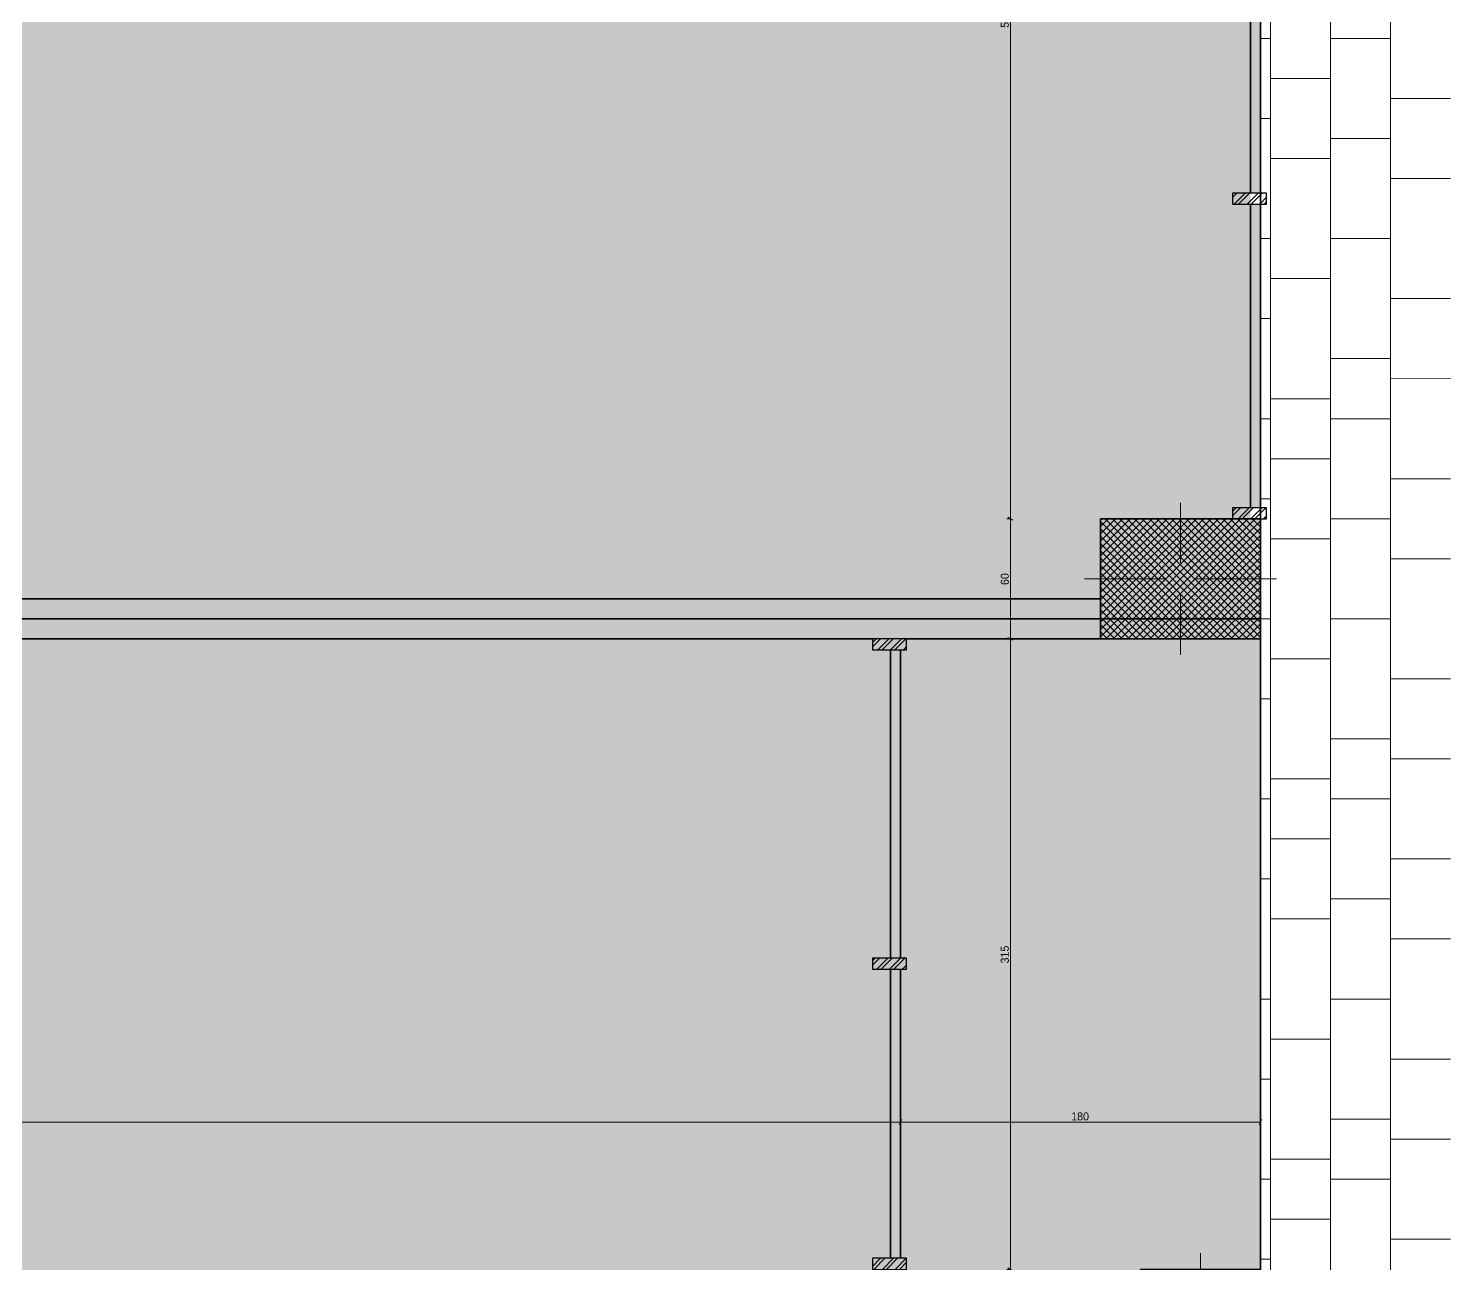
# Model space of a CAD drawing. Header units: millimetres. Extents: x -1912 to 88153, y -54123 to 4469.
# Drawn here: x 66990 to 74100, y -9322 to -3150 of the extents above; entities that cross this region are included whole.
import ezdxf

# ---------------------------------------------------------------- set-up
doc = ezdxf.new("R2010")
doc.units = ezdxf.units.MM
doc.header["$MEASUREMENT"] = 0
for name, color, linetype in [('A - Alumil', 7, 'Continuous'), ('A - Dimensionimi', 7, 'Continuous'), ('A - Muret', 7, 'Continuous'), ('A - Pllaka meskatit', 7, 'Continuous'), ('A - Pllaka Perdhes', 7, 'Continuous'), ('A - Shtyllat', 7, 'Continuous')]:
    doc.layers.add(name, color=color, linetype=linetype)
for name, color, linetype, lineweight, true_color in [('A - Alumil_Pen_No__102', 7, 'Continuous', 13, 0xcccccc), ('A - Fill Zone_Pen_No__102', 7, 'Continuous', 13, 0xcccccc), ('A - Fill Zone_Pen_No__28', 7, 'Continuous', 35, 0xa80f02), ('A - Fill Zone_Pen_No__83', 7, 'Continuous', 13, 0xff9955), ('A - Muret_Pen_No__102', 7, 'Continuous', 13, 0xcccccc)]:
    doc.layers.add(name, color=color, linetype=linetype, lineweight=lineweight, true_color=true_color)
for name, color, linetype, lineweight in [('A - Alumil_Pen_No__42', 8, 'Continuous', 25), ('A - Dimensionimi_Pen_No__1', 7, 'Continuous', 13), ('A - Muret_Pen_No__7', 7, 'Continuous', 35), ('A - Perdhesa Polyine_Pen_No__6', 5, 'Continuous', 35), ('A - Pllaka meskatit_Pen_No__42', 8, 'Continuous', 25), ('A - Pllaka Perdhes_Pen_No__42', 8, 'Continuous', 25), ('A - Shtyllat_Pen_No__1', 7, 'Continuous', 13), ('A - Shtyllat_Pen_No__7', 7, 'Continuous', 35)]:
    doc.layers.add(name, color=color, linetype=linetype, lineweight=lineweight)
doc.styles.add('GENERATED_STYLE_1', font='GOTHIC.TTF')
doc.dimstyles.new('GENERATED_STYLE__4', dxfattribs={"dimtxt": 40, "dimasz": 19, "dimexe": 0.18, "dimexo": 0.0625, "dimgap": 0, "dimtad": 1, "dimtih": 1, "dimtoh": 1, "dimdec": 0, "dimlfac": 0.1, "dimzin": 0, "dimdsep": 46, "dimtxsty": 'GENERATED_STYLE_1', "dimblk": 'ARROWHEAD_2', "dimblk1": 'ARROWHEAD_2', "dimblk2": 'ARROWHEAD_2', "dimcen": 0.09, "dimse1": 1, "dimse2": 1, "dimclrd": 7, "dimclre": 7, "dimclrt": 7, "dimadec": 0, "dimazin": 0, "dimtfac": 1, "dimtdec": 4, "dimtmove": 0, "dimatfit": 3, "dimfxl": 0, "dimtolj": 1, "dimtzin": 0, "dimarcsym": 0})
doc.dimstyles.new('GENERATED_STYLE__5', dxfattribs={"dimtxt": 40, "dimasz": 19, "dimexe": 0.18, "dimexo": 0.0625, "dimgap": 0, "dimtad": 1, "dimdec": 0, "dimlfac": 0.1, "dimzin": 0, "dimdsep": 46, "dimtxsty": 'GENERATED_STYLE_1', "dimblk": 'ARROWHEAD_2', "dimblk1": 'ARROWHEAD_2', "dimblk2": 'ARROWHEAD_2', "dimcen": 0.09, "dimse1": 1, "dimse2": 1, "dimclrd": 7, "dimclre": 7, "dimclrt": 7, "dimadec": 0, "dimazin": 0, "dimtfac": 1, "dimtdec": 4, "dimtmove": 0, "dimatfit": 3, "dimfxl": 0, "dimtolj": 1, "dimtzin": 0, "dimarcsym": 0})
pattern_1 = [(45, (0, 0), (-31.819805, 31.819805), []), (45, (-10.607, 10.607), (-31.819805, 31.819805), [])]
pattern_2 = [(45, (0, 0), (-18.384776, 18.384776), []), (135, (0, 0), (18.384776, 18.384776), [])]

# ---------------------------------------------------------------- blocks, each defined once
blk = doc.blocks.new('*X2')
at = {"layer": 'A - Fill Zone_Pen_No__102', "color": 254, "linetype": 'Continuous', "lineweight": 13, "true_color": 0xcccccc}
for p, q in [((73200, -3200), (73200, -1299.9)), ((73500, -3200), (73500, -1299.8)), ((73800, -3200), (73800, -1299.8)), ((73150.1, -3200), (73200, -3200)), ((73200, -5100), (73200, -3199.9)), ((73500, -5100), (73500, -3199.8)), ((73500, -3200), (73800, -3200)), ((73800, -5100), (73800, -3199.8)), ((73500, -3400), (73200, -3400)), ((73800, -3500), (74100, -3499.9)), ((73150.1, -3600), (73200, -3600)), ((73500, -3700), (73800, -3700)), ((73200, -3800), (73500, -3800)), ((73800, -3900), (74100, -3899.9)), ((73150.1, -4200), (73200, -4200)), ((73500, -4200), (73800, -4200)), ((73200, -4400), (73500, -4400)), ((73800, -4500), (74100, -4499.9)), ((73150.1, -4600), (73200, -4600)), ((73500, -4800), (73800, -4800)), ((73800, -4900), (74100, -4899.9)), ((73200, -5000), (73500, -5000)), ((73150.1, -5100), (73200, -5100)), ((73200, -7000), (73200, -5099.9)), ((73500, -7000), (73500, -5099.8)), ((73500, -5100), (73800, -5100)), ((73800, -7000), (73800, -5099.8)), ((73500, -5300), (73200, -5300)), ((73800, -5400), (74100, -5399.9)), ((73150.1, -5500), (73200, -5500)), ((73500, -5600), (73800, -5600)), ((73200, -5700), (73500, -5700)), ((73800, -5800), (74100, -5799.9)), ((73150.1, -6100), (73200, -6100)), ((73500, -6100), (73800, -6100)), ((73200, -6300), (73500, -6300)), ((73800, -6400), (74100, -6399.9)), ((73150.1, -6500), (73200, -6500)), ((73500, -6700), (73800, -6700)), ((73800, -6800), (74100, -6799.9)), ((73200, -6900), (73500, -6900)), ((73150, -7000), (73200, -7000)), ((73200, -8900), (73200, -6999.9)), ((73500, -8900), (73500, -6999.8)), ((73500, -7000), (73800, -7000)), ((73800, -8900), (73800, -6999.8)), ((73500, -7200), (73200, -7200)), ((73800, -7300), (74100, -7299.9)), ((73150, -7400), (73200, -7400)), ((73500, -7500), (73800, -7500)), ((73200, -7600), (73500, -7600)), ((73800, -7700), (74100, -7699.9)), ((73150, -8000), (73200, -8000)), ((73500, -8000), (73800, -8000)), ((73200, -8200), (73500, -8200)), ((73800, -8300), (74100, -8299.9)), ((73150, -8400), (73200, -8400)), ((73500, -8600), (73800, -8600)), ((73800, -8700), (74100, -8699.9)), ((73200, -8800), (73500, -8800)), ((73150, -8900), (73200, -8900)), ((73200, -10800), (73200, -8899.9)), ((73500, -10800), (73500, -8899.8)), ((73500, -8900), (73800, -8900)), ((73800, -10800), (73800, -8899.8)), ((73500, -9100), (73200, -9100)), ((73800, -9200), (74100, -9199.9)), ((73150, -9300), (73200, -9300))]:
    blk.add_line(p, q, dxfattribs=at)
blk = doc.blocks.new('Fill_1', base_point=(0, 0))
at = {"layer": 'A - Fill Zone_Pen_No__28', "color": 14, "linetype": 'Continuous', "lineweight": 35, "true_color": 0xa80f02, "flags": 128}
blk.add_lwpolyline([(72266.7, -15184), (73150, -14957.6), (73150.1, 2250.4), (83616.7, 2250.4), (83662.4, -22021.3), (85534.6, -32904.2), (76640, -34803.9)], close=True, dxfattribs=at)
at = {"layer": 'A - Fill Zone_Pen_No__102', "color": 254, "linetype": 'Continuous', "lineweight": 13, "true_color": 0xcccccc}
blk.add_blockref('*X2', (0, 0), dxfattribs=at)
blk = doc.blocks.new('Slab_1', base_point=(52250, 0))
at = {"layer": 'A - Pllaka Perdhes_Pen_No__42', "color": 8, "linetype": 'Continuous', "lineweight": 25, "flags": 128}
blk.add_lwpolyline([(52250, 0), (52250, -19000.8), (55508, -33520.5), (75434.2, -29049.3), (72314.3, -15145.1), (73150, -14957.6), (73150, 0)], close=True, dxfattribs=at)
blk = doc.blocks.new('Slab_38', base_point=(83615.8, 2742.2))
at = {"layer": 'A - Pllaka meskatit_Pen_No__42', "color": 8, "linetype": 'Continuous', "lineweight": 25, "flags": 128}
blk.add_lwpolyline([(83615.8, 2742.2), (73150.1, 2742.2), (73150.1, 2250.4), (73150.1, -18920.3), (76923.8, -35738.2), (85719.2, -33784.4), (83662.9, -22026)], close=True, dxfattribs=at)
blk = doc.blocks.new('Wall_9', base_point=(73150, -600))
at = {"layer": 'A - Muret_Pen_No__102', "linetype": 'Continuous', "lineweight": 0, "true_color": 0xcbd9e5}
for points in [[(73100, -2300), (73150, -2300), (73150, -655), (73100, -655)], [(73100, -2355), (73100, -3972.5), (73150, -3972.5), (73150, -2355)], [(73100, -4027.5), (73100, -5545), (73150, -5545), (73150, -4027.5)]]:
    blk.add_hatch(color=254, dxfattribs=at).paths.add_polyline_path(points)
at = {"layer": 'A - Muret_Pen_No__7', "color": 7, "linetype": 'Continuous', "lineweight": 35, "flags": 128}
for points in [[(73100, -655), (73100, -2300)], [(73150, -2300), (73150, -655)], [(73100, -2355), (73100, -3972.5)], [(73150, -3972.5), (73150, -2355)], [(73100, -4027.5), (73100, -5545)], [(73150, -5545), (73150, -4027.5)]]:
    blk.add_lwpolyline(points, dxfattribs=at)
blk = doc.blocks.new('Wall_10', base_point=(71350, -6200))
at = {"layer": 'A - Muret_Pen_No__102', "linetype": 'Continuous', "lineweight": 0, "true_color": 0xcbd9e5}
for points in [[(71300, -7795.8), (71350, -7795.8), (71350, -6255), (71300, -6255)], [(71300, -7850.8), (71300, -9295.8), (71350, -9295.8), (71350, -7850.8)]]:
    blk.add_hatch(color=254, dxfattribs=at).paths.add_polyline_path(points)
at = {"layer": 'A - Muret_Pen_No__7', "color": 7, "linetype": 'Continuous', "lineweight": 35, "flags": 128}
for points in [[(71300, -6255), (71300, -7795.8)], [(71350, -7795.8), (71350, -6255)], [(71300, -7850.8), (71300, -9295.8)], [(71350, -9295.8), (71350, -7850.8)]]:
    blk.add_lwpolyline(points, dxfattribs=at)
blk = doc.blocks.new('Wall_54', base_point=(72350, -6200))
at = {"layer": 'A - Muret_Pen_No__102', "linetype": 'Continuous', "lineweight": 0, "true_color": 0xcccccc}
blk.add_hatch(color=254, dxfattribs=at).paths.add_polyline_path([(72350, -6000), (66750, -6000), (66750, -6200), (72350, -6200)])
at = {"layer": 'A - Muret_Pen_No__7', "color": 7, "linetype": 'Continuous', "lineweight": 35, "flags": 128}
for points in [[(72350, -6000), (66750, -6000)], [(66750, -6200), (71210, -6200)], [(71380, -6200), (72350, -6200)]]:
    blk.add_lwpolyline(points, dxfattribs=at)
blk = doc.blocks.new('Column_13', base_point=(73095, -5572.5))
at = {"layer": 'A - Alumil_Pen_No__102', "linetype": 'Continuous', "lineweight": 13, "true_color": 0xcccccc}
h = blk.add_hatch(dxfattribs=at)
h.set_pattern_fill('Steel', color=254, style=0, pattern_type=2)
h.set_pattern_definition(pattern_1)
h.paths.add_polyline_path([(73010, -5545), (73010, -5600), (73180, -5600), (73180, -5545)])
at = {"layer": 'A - Alumil_Pen_No__42', "color": 8, "linetype": 'Continuous', "lineweight": 25, "flags": 128}
blk.add_lwpolyline([(73010, -5545), (73010, -5600), (73180, -5600), (73180, -5545)], close=True, dxfattribs=at)
blk = doc.blocks.new('Column_14', base_point=(73095, -4000))
at = {"layer": 'A - Alumil_Pen_No__102', "linetype": 'Continuous', "lineweight": 13, "true_color": 0xcccccc}
h = blk.add_hatch(dxfattribs=at)
h.set_pattern_fill('Steel', color=254, style=0, pattern_type=2)
h.set_pattern_definition(pattern_1)
h.paths.add_polyline_path([(73010, -3972.5), (73010, -4027.5), (73180, -4027.5), (73180, -3972.5)])
at = {"layer": 'A - Alumil_Pen_No__42', "color": 8, "linetype": 'Continuous', "lineweight": 25, "flags": 128}
blk.add_lwpolyline([(73010, -3972.5), (73010, -4027.5), (73180, -4027.5), (73180, -3972.5)], close=True, dxfattribs=at)
blk = doc.blocks.new('Column_16', base_point=(71295, -6227.5))
at = {"layer": 'A - Alumil_Pen_No__102', "linetype": 'Continuous', "lineweight": 13, "true_color": 0xcccccc}
h = blk.add_hatch(dxfattribs=at)
h.set_pattern_fill('Steel', color=254, style=0, pattern_type=2)
h.set_pattern_definition(pattern_1)
h.paths.add_polyline_path([(71210, -6200), (71210, -6255), (71380, -6255), (71380, -6200)])
at = {"layer": 'A - Alumil_Pen_No__42', "color": 8, "linetype": 'Continuous', "lineweight": 25, "flags": 128}
blk.add_lwpolyline([(71210, -6200), (71210, -6255), (71380, -6255), (71380, -6200)], close=True, dxfattribs=at)
blk = doc.blocks.new('Column_17', base_point=(71295, -9323.3))
at = {"layer": 'A - Alumil_Pen_No__102', "linetype": 'Continuous', "lineweight": 13, "true_color": 0xcccccc}
h = blk.add_hatch(dxfattribs=at)
h.set_pattern_fill('Steel', color=254, style=0, pattern_type=2)
h.set_pattern_definition(pattern_1)
h.paths.add_polyline_path([(71210, -9295.8), (71210, -9350.8), (71380, -9350.8), (71380, -9295.8)])
at = {"layer": 'A - Alumil_Pen_No__42', "color": 8, "linetype": 'Continuous', "lineweight": 25, "flags": 128}
blk.add_lwpolyline([(71210, -9295.8), (71210, -9350.8), (71380, -9350.8), (71380, -9295.8)], close=True, dxfattribs=at)
blk = doc.blocks.new('Column_18', base_point=(71295, -7823.3))
at = {"layer": 'A - Alumil_Pen_No__102', "linetype": 'Continuous', "lineweight": 13, "true_color": 0xcccccc}
h = blk.add_hatch(dxfattribs=at)
h.set_pattern_fill('Steel', color=254, style=0, pattern_type=2)
h.set_pattern_definition(pattern_1)
h.paths.add_polyline_path([(71210, -7795.8), (71210, -7850.8), (71380, -7850.8), (71380, -7795.8)])
at = {"layer": 'A - Alumil_Pen_No__42', "color": 8, "linetype": 'Continuous', "lineweight": 25, "flags": 128}
blk.add_lwpolyline([(71210, -7795.8), (71210, -7850.8), (71380, -7850.8), (71380, -7795.8)], close=True, dxfattribs=at)
blk = doc.blocks.new('*D370')
at = {"layer": 'A - Dimensionimi_Pen_No__1', "color": 7, "linetype": 'Continuous', "lineweight": 13}
for p, q in [((71899.8, 0), (71899.8, -600)), ((71881.1, -600), (71899.8, -600)), ((71912.3, -607.2), (71887.3, -592.8)), ((71899.8, -600), (71899.8, -5600)), ((71881.1, -5600), (71899.8, -5600)), ((71912.3, -5607.2), (71887.3, -5592.8))]:
    blk.add_line(p, q, dxfattribs=at)
at = {"layer": 'A - Dimensionimi_Pen_No__1', "color": 7, "lineweight": 13, "insert": (71891.8, -3146.9), "char_height": 40, "attachment_point": 7, "rotation": 90, "style": 'GENERATED_STYLE_1'}
blk.add_mtext('\\A1;{\\pql;\\fCentury Gothic|b0|i0|c0|p0;\\W1.000000;500}', dxfattribs=at)
blk = doc.blocks.new('ARROWHEAD_2')
at = {"color": 0, "linetype": 'Continuous', "lineweight": 0}
for p, q in [((0, 0), (-1, 0)), ((-0.38, -0.66), (0.38, 0.66))]:
    blk.add_line(p, q, dxfattribs=at)
blk = doc.blocks.new('*D371')
at = {"layer": 'A - Dimensionimi_Pen_No__1', "color": 7, "linetype": 'Continuous', "lineweight": 13}
for p, q in [((71881.1, -5600), (71899.8, -5600)), ((71912.3, -5607.2), (71887.3, -5592.8)), ((71899.8, -5600), (71899.8, -6200)), ((71881.1, -6200), (71899.8, -6200)), ((71912.3, -6207.2), (71887.3, -6192.8))]:
    blk.add_line(p, q, dxfattribs=at)
at = {"layer": 'A - Dimensionimi_Pen_No__1', "color": 7, "lineweight": 13, "insert": (71891.8, -5931.3), "char_height": 40, "attachment_point": 7, "rotation": 90, "style": 'GENERATED_STYLE_1'}
blk.add_mtext('\\A1;{\\pql;\\fCentury Gothic|b0|i0|c0|p0;\\W1.000000;60}', dxfattribs=at)
blk = doc.blocks.new('*D372')
at = {"layer": 'A - Dimensionimi_Pen_No__1', "color": 7, "linetype": 'Continuous', "lineweight": 13}
for p, q in [((71881.1, -6200), (71899.8, -6200)), ((71912.3, -6207.2), (71887.3, -6192.8)), ((71899.8, -6200), (71899.8, -9350.8)), ((71881.1, -9350.8), (71899.8, -9350.8)), ((71912.3, -9358.1), (71887.3, -9343.6))]:
    blk.add_line(p, q, dxfattribs=at)
at = {"layer": 'A - Dimensionimi_Pen_No__1', "color": 7, "lineweight": 13, "insert": (71891.8, -7822.4), "char_height": 40, "attachment_point": 7, "rotation": 90, "style": 'GENERATED_STYLE_1'}
blk.add_mtext('\\A1;{\\pql;\\fCentury Gothic|b0|i0|c0|p0;\\W1.000000;315}', dxfattribs=at)
blk = doc.blocks.new('*D427')
at = {"layer": 'A - Dimensionimi_Pen_No__1', "color": 7, "linetype": 'Continuous', "lineweight": 13}
for p, q in [((55607.2, -8602.6), (55592.8, -8627.6)), ((71357.2, -8602.6), (71342.8, -8627.6)), ((71350, -8615.1), (71350, -8596.3)), ((55600, -8615.1), (71350, -8615.1)), ((55600, -8633.8), (55600, -8615.1))]:
    blk.add_line(p, q, dxfattribs=at)
at = {"layer": 'A - Dimensionimi_Pen_No__1', "color": 7, "lineweight": 13, "insert": (63404.6, -8607.1), "char_height": 40, "attachment_point": 7, "style": 'GENERATED_STYLE_1'}
blk.add_mtext('\\A1;{\\pql;\\fCentury Gothic|b0|i0|c0|p0;\\W1.000000;1,575}', dxfattribs=at)
blk = doc.blocks.new('*D428')
at = {"layer": 'A - Dimensionimi_Pen_No__1', "color": 7, "linetype": 'Continuous', "lineweight": 13}
for p, q in [((71357.2, -8602.6), (71342.8, -8627.6)), ((71350, -8615.1), (71350, -8596.3)), ((73142.8, -8627.6), (73157.2, -8602.6)), ((71350, -8615.1), (73150, -8615.1)), ((73150, -8633.8), (73150, -8615.1))]:
    blk.add_line(p, q, dxfattribs=at)
at = {"layer": 'A - Dimensionimi_Pen_No__1', "color": 7, "lineweight": 13, "insert": (72203.1, -8607.1), "char_height": 40, "attachment_point": 7, "style": 'GENERATED_STYLE_1'}
blk.add_mtext('\\A1;{\\pql;\\fCentury Gothic|b0|i0|c0|p0;\\W1.000000;180}', dxfattribs=at)
blk = doc.blocks.new('Column_81', base_point=(72850, -9750.8))
at = {"layer": 'A - Shtyllat', "linetype": 'Continuous', "lineweight": 0, "true_color": 0x000000}
h = blk.add_hatch(dxfattribs=at)
h.set_pattern_fill('Concrete_Block', color=18, style=0, pattern_type=2)
h.set_pattern_definition(pattern_2)
h.paths.add_polyline_path([(73150, -9350.8), (72550, -9350.8), (72550, -10150.8), (73150, -10150.8)])
at = {"layer": 'A - Shtyllat_Pen_No__1', "color": 7, "linetype": 'Continuous', "lineweight": 13}
for p, q in [((72850, -9670.8), (72850, -9270.8)), ((72770, -9750.8), (72470, -9750.8)), ((72930, -9750.8), (73230, -9750.8)), ((72850, -9830.8), (72850, -10230.8))]:
    blk.add_line(p, q, dxfattribs=at)
blk.add_point((72850, -9750.8), dxfattribs=at)
at = {"layer": 'A - Shtyllat_Pen_No__7', "color": 7, "linetype": 'Continuous', "lineweight": 35, "flags": 128}
blk.add_lwpolyline([(73150, -9350.8), (72550, -9350.8), (72550, -10150.8), (73150, -10150.8)], close=True, dxfattribs=at)
blk = doc.blocks.new('Column_85', base_point=(72750, -5900))
at = {"layer": 'A - Shtyllat', "linetype": 'Continuous', "lineweight": 0, "true_color": 0x000000}
h = blk.add_hatch(dxfattribs=at)
h.set_pattern_fill('Concrete_Block', color=18, style=0, pattern_type=2)
h.set_pattern_definition(pattern_2)
h.paths.add_polyline_path([(72350, -5600), (72350, -6200), (73150, -6200), (73150, -5600)])
at = {"layer": 'A - Shtyllat_Pen_No__1', "color": 7, "linetype": 'Continuous', "lineweight": 13}
for p, q in [((72750, -5820), (72750, -5520)), ((72670, -5900), (72270, -5900)), ((72830, -5900), (73230, -5900)), ((72750, -5980), (72750, -6280))]:
    blk.add_line(p, q, dxfattribs=at)
blk.add_point((72750, -5900), dxfattribs=at)
at = {"layer": 'A - Shtyllat_Pen_No__7', "color": 7, "linetype": 'Continuous', "lineweight": 35, "flags": 128}
blk.add_lwpolyline([(72350, -5600), (72350, -6200), (73150, -6200), (73150, -5600)], close=True, dxfattribs=at)

msp = doc.modelspace()

# ---------------------------------------------------------------- hatches: boundary and pattern name
at = {"layer": 'A - Fill Zone_Pen_No__83', "linetype": 'Continuous', "lineweight": 0, "true_color": 0xfff4ee}
msp.add_hatch(color=7, dxfattribs=at).paths.add_polyline_path([(52250, -6100), (73150, -6100), (73150, -5600), (73100, -5600), (73100, -600), (73150, -600), (73150, 0), (52250, 0)])
at = {"layer": 'A - Fill Zone_Pen_No__83', "linetype": 'Continuous', "lineweight": 0, "true_color": 0x190f08}
msp.add_hatch(color=28, dxfattribs=at).paths.add_polyline_path([(58799.6, -11535.1), (58799.6, -9475.8), (73150, -9475.8), (73150, -6100), (52250, -6100), (52250, -12290.3), (55724.8, -12290.3), (55724.8, -11534.7)])

# ---------------------------------------------------------------- linework, layer by layer
at = {"layer": 'A - Fill Zone_Pen_No__28', "color": 14, "linetype": 'Continuous', "lineweight": 35, "true_color": 0xa80f02, "flags": 128}
msp.add_lwpolyline([(58799.6, -11535.1), (58799.6, -9475.8), (73150, -9475.8), (73150, -6100), (52250, -6100), (52250, -12290.3), (55724.8, -12290.3), (55724.8, -11534.7)], close=True, dxfattribs=at)
at = {"layer": 'A - Perdhesa Polyine_Pen_No__6', "color": 5, "linetype": 'Continuous', "lineweight": 35}
msp.add_lwpolyline([(64013.2, -31612.1), (75434.2, -29049.3), (72314.3, -15145.1), (73150, -14957.6), (73150, 0), (52250, 0), (52250, -19000.8), (55508, -33520.5), (56160.8, -33374)], dxfattribs=at)
msp.add_lwpolyline([(64013.2, -31612.1), (75434.2, -29049.3), (72314.3, -15145.1), (73150, -14957.6), (73150, 0), (52250, 0), (52250, -19000.8), (55508, -33520.5), (56160.8, -33374)], dxfattribs=at)

# ---------------------------------------------------------------- block references
at = {"layer": 'A - Alumil', "color": 8, "lineweight": 25}
for name, p in [('Column_14', (73095, -4000)), ('Column_13', (73095, -5572.5)), ('Column_16', (71295, -6227.5)), ('Column_18', (71295, -7823.3)), ('Column_17', (71295, -9323.3))]:
    msp.add_blockref(name, p, dxfattribs=at)
at = {"layer": 'A - Fill Zone_Pen_No__102', "color": 254, "linetype": 'Continuous', "lineweight": 13, "true_color": 0xcccccc}
msp.add_blockref('Fill_1', (0, 0), dxfattribs=at)
at = {"layer": 'A - Muret', "color": 7, "lineweight": 35}
for name, p in [('Wall_9', (73150, -600)), ('Wall_54', (72350, -6200)), ('Wall_10', (71350, -6200))]:
    msp.add_blockref(name, p, dxfattribs=at)
at = {"layer": 'A - Pllaka meskatit', "color": 8, "linetype": 'Continuous', "lineweight": 25}
msp.add_blockref('Slab_38', (83615.8, 2742.2), dxfattribs=at)
at = {"layer": 'A - Pllaka Perdhes', "color": 8, "linetype": 'Continuous', "lineweight": 25}
msp.add_blockref('Slab_1', (52250, 0), dxfattribs=at)
at = {"layer": 'A - Shtyllat', "color": 7, "lineweight": 35}
for name, p in [('Column_85', (72750, -5900)), ('Column_81', (72850, -9750.8))]:
    msp.add_blockref(name, p, dxfattribs=at)

# ---------------------------------------------------------------- dimensions: what is measured, and where the dimension line sits
at = {"layer": 'A - Dimensionimi', "color": 7, "linetype": 'Continuous', "lineweight": 13}
for base, p1, p2, picture, middle in [((71899.8, -5600), (71650, -600), (59875, -5600), '*D370', (71871.8, -3101.3)), ((71899.8, -6200), (59875, -5600), (59875, -6200), '*D371', (71871.8, -5900.9)), ((71899.8, -9350.8), (59875, -6200), (65612.3, -9350.8), '*D372', (71871.8, -7776.7))]:
    dim = msp.add_linear_dim(base=base, p1=p1, p2=p2, angle=270, dimstyle='GENERATED_STYLE__5', dxfattribs=at)
    dim.commit()
    dim.dimension.update_dxf_attribs({"geometry": picture, "text_midpoint": middle, "dimtype": 160, "text_rotation": 90})
for base, p1, p2, picture, middle in [((71350, -8615.1), (55600, -9350.8), (71350, -7775.4), '*D427', (63471.6, -8587.1)), ((73150, -8615.1), (71350, -7775.4), (73150, -9018.7), '*D428', (72248.7, -8587.1))]:
    dim = msp.add_linear_dim(base=base, p1=p1, p2=p2, dimstyle='GENERATED_STYLE__4', dxfattribs=at)
    dim.commit()
    dim.dimension.update_dxf_attribs({"geometry": picture, "text_midpoint": middle, "dimtype": 160})

doc.saveas('drawing.dxf')
